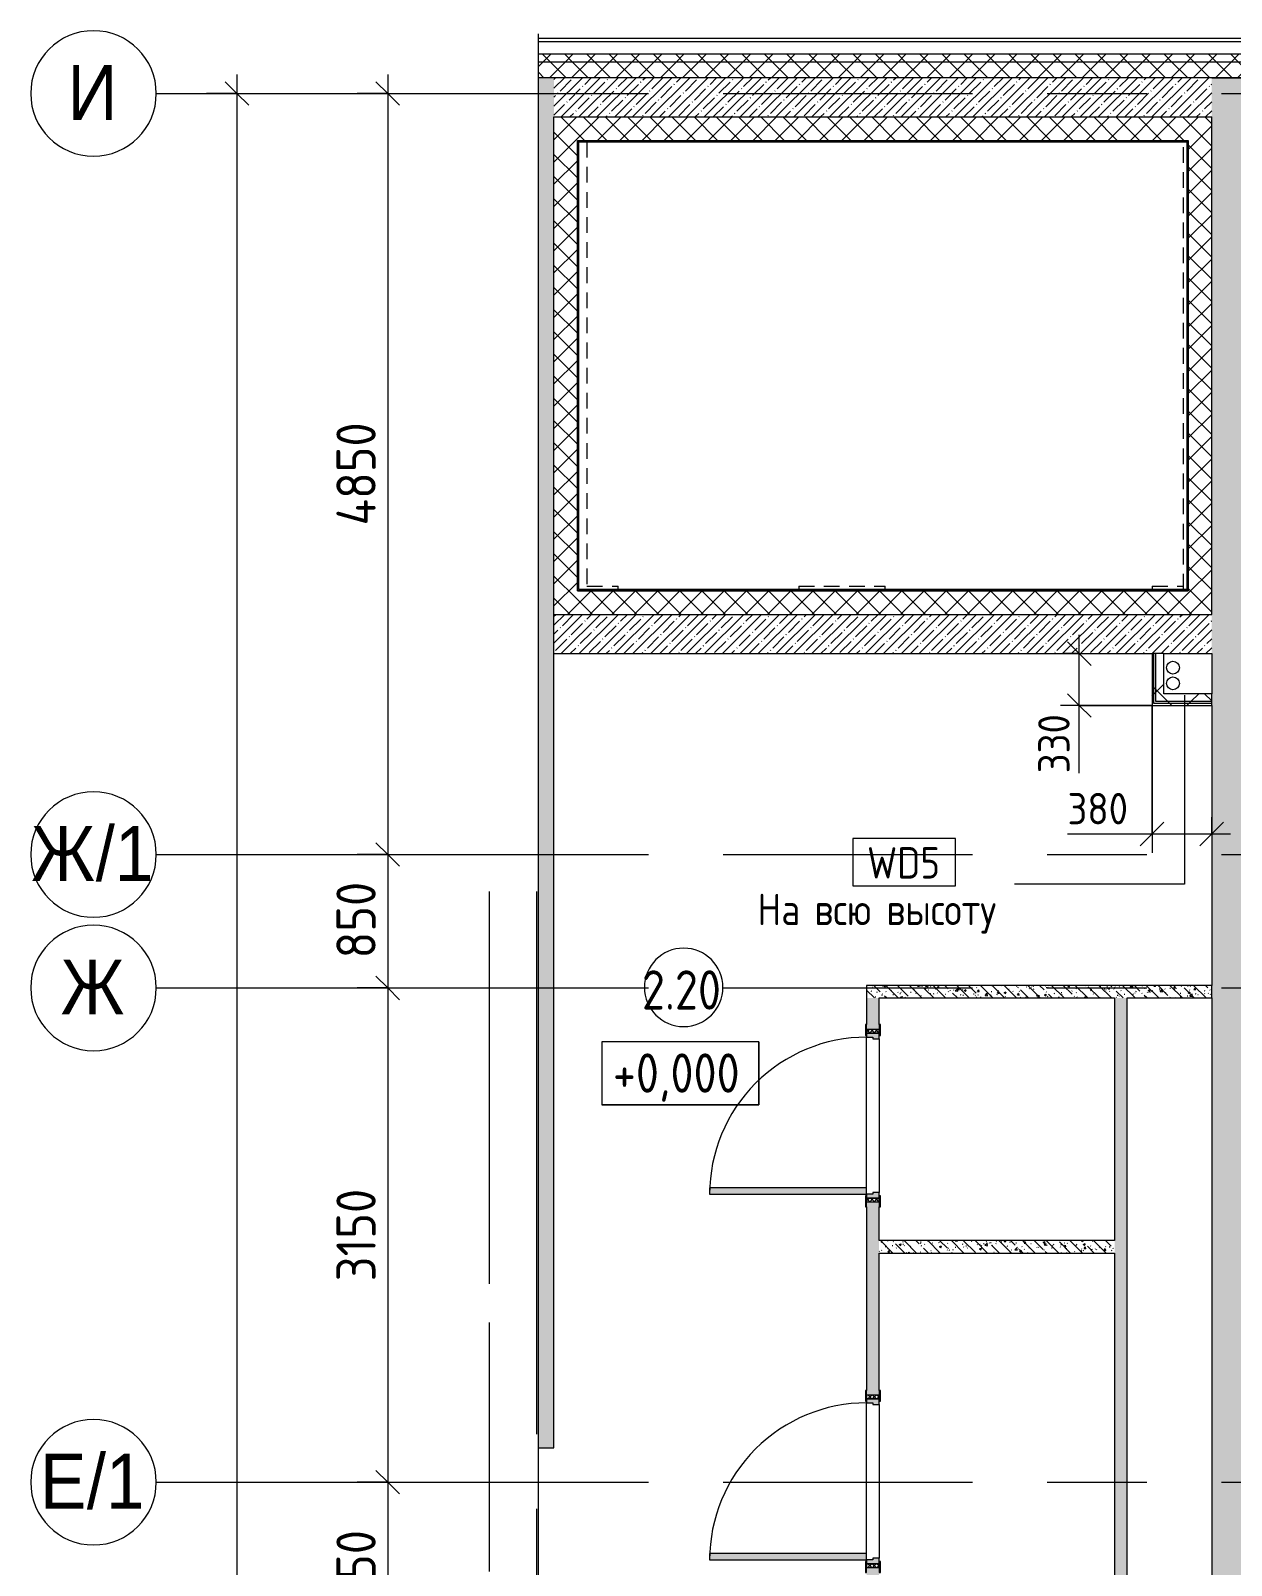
# Model space of a CAD drawing. Header units: millimetres. Extents: x 81037 to 284518, y -8553 to 29000.
# Drawn here: x 81637 to 89285, y 17620 to 27400 of the extents above; entities that cross this region are included whole.
import ezdxf

# ---------------------------------------------------------------- set-up
doc = ezdxf.new("R2010")
doc.units = ezdxf.units.MM
doc.linetypes.add('200_ШТРИХ__ш1_п0_6_', pattern=[160, 100, -60])
doc.linetypes.add('Осевая', pattern=[3175, 635, -476.25, 1587.5, -476.25])
for name, color, linetype, lineweight in [('A-ANNO-DIMS', 7, 'Continuous', 9), ('A-ANNO-DIMS-100', 7, 'Continuous', 9), ('A-AREA-IDEN', 7, 'Continuous', 9), ('A-DETL', 7, 'Continuous', 9), ('A-DETL-GENF', 7, 'Continuous', 9), ('A-DETL-MBND-1', 7, '200_ШТРИХ__ш1_п0_6_', 9), ('A-WALL', 7, 'Continuous', 9), ('A-WALL-1', 7, 'Continuous', 13), ('A-WALL-IDEN', 7, 'Continuous', 9), ('G-ANNO-DIMS', 7, 'Continuous', 9), ('I-WALL', 7, 'Continuous', 9), ('Оси', 7, 'Continuous', 9), ('Оси-1', 7, 'Continuous', 20), ('Оси-2', 7, 'Осевая', 9)]:
    doc.layers.add(name, color=color, linetype=linetype, lineweight=lineweight)
for name, color, linetype, lineweight, true_color in [('A-DOOR-1', 7, 'Continuous', 9, 0xaaaaaa), ('A-DOOR-2', 7, 'Continuous', 9, 0xe2e2e2), ('A-DOOR-FRAM-1', 7, 'Continuous', 9, 0xe2e2e2), ('A-DOOR-FRAM-2', 7, 'Continuous', 9, 0xaaaaaa), ('A-WALL-2', 7, 'Continuous', 13, 0x008040), ('I-WALL-1', 7, 'Continuous', 9, 0x787878), ('I-WALL-2', 7, 'Continuous', 9, 0x008040)]:
    doc.layers.add(name, color=color, linetype=linetype, lineweight=lineweight, true_color=true_color)
doc.styles.add('Arial', font='arial.ttf', dxfattribs={"width": 0.9, "height": 350})
doc.styles.add('GOST Common', font='GOST_Common.ttf', dxfattribs={"width": 0.9, "height": 250})
doc.styles.add('GOST Common_1', font='GOST_Common.ttf', dxfattribs={"width": 0.9, "height": 200})
doc.styles.add('ISOCPEUR', font='isocpeur.ttf', dxfattribs={"width": 0.9, "height": 250})
doc.styles.add('ISOCPEUR_1', font='isocpeur.ttf', dxfattribs={"width": 0.9, "height": 200})
doc.dimstyles.new('ISO-2_0_0_9К_Средний_округл2_1', dxfattribs={"dimscale": 304.8, "dimtxt": 199.196235, "dimasz": 0.492126, "dimexe": 0.393701, "dimexo": 0, "dimgap": 0, "dimtad": 1, "dimdec": 0, "dimrnd": 10, "dimzin": 0, "dimdsep": 46, "dimtxsty": 'ISOCPEUR_1', "dimblk1": 'OBLIQUE', "dimblk2": 'OBLIQUE', "dimsah": 1, "dimcen": 0.09, "dimdle": 0.393701, "dimazin": 0, "dimtfac": 1, "dimtdec": 4, "dimtix": 1, "dimtmove": 1, "dimatfit": 3, "dimfxl": 1, "dimtvp": 1, "dimtolj": 1, "dimtzin": 0, "dimarcsym": 2})
doc.dimstyles.new('ISO-2_5_0_9К_БОЛЬШОЙ', dxfattribs={"dimscale": 304.8, "dimtxt": 248.995294, "dimasz": 0.492126, "dimexe": 0.393701, "dimexo": 0.984252, "dimgap": 0, "dimtad": 1, "dimdec": 0, "dimrnd": 10, "dimzin": 0, "dimdsep": 46, "dimtxsty": 'ISOCPEUR', "dimblk1": 'OBLIQUE', "dimblk2": 'OBLIQUE', "dimsah": 1, "dimcen": 0.09, "dimdle": 0.393701, "dimazin": 0, "dimtfac": 1, "dimtdec": 4, "dimtix": 1, "dimtmove": 0, "dimatfit": 3, "dimfxl": 1, "dimtvp": 1, "dimtolj": 1, "dimtzin": 0, "dimarcsym": 2})
doc.dimstyles.new('ISO-2_5_0_9К_БОЛЬШОЙ_1', dxfattribs={"dimscale": 304.8, "dimtxt": 248.995294, "dimasz": 0.492126, "dimexe": 0.393701, "dimexo": 0.984252, "dimgap": 0, "dimtad": 1, "dimdec": 0, "dimrnd": 10, "dimzin": 0, "dimdsep": 46, "dimtxsty": 'ISOCPEUR', "dimblk1": 'OBLIQUE', "dimblk2": 'OBLIQUE', "dimsah": 1, "dimcen": 0.09, "dimdle": 0.393701, "dimazin": 0, "dimtfac": 1, "dimtdec": 4, "dimtix": 1, "dimtmove": 2, "dimatfit": 3, "dimfxl": 1, "dimtvp": 1, "dimtolj": 1, "dimtzin": 0, "dimarcsym": 2})
pattern_1 = [(45, (0, 0), (-70.71068, 70.71068), []), (135, (0, 0), (-70.71068, -70.71068), [])]
pattern_2 = [(45, (0, 0), (-57.024626, 57.024626), []), (45, (57.025, 0), (-57.024626, 57.024626), [100.806, -20.161, 3.353, -16.808])]
pattern_3 = [(135, (0, 0), (-75.43415, -75.43415), [106.68, -17.78, 3.556, -17.78]), (135, (0, 75.39), (-75.43415, -75.43415), []), (50, (0, 0), (127.52922, -11.15758), [13.335, -146.685]), (355, (0, 0), (-24.66966, 133.74002), [10.668, -117.348]), (100.451, (10.63, -0.93), (102.85973, 122.58178), [11.333, -124.663]), (46.184, (0, 35.56), (189.75516, -29.43036), [20.002, -220.027]), (96.636, (15.81, 33.1), (166.1822, 173.1996), [17, -186.995]), (351.184, (0, 35.56), (166.18393, 173.19757), [16.002, -176.022]), (21, (17.78, 26.67), (106.13027, -71.58603), [13.335, -146.685]), (326, (17.78, 26.67), (43.26188, 128.93175), [10.668, -117.348]), (71.451, (26.62, 20.7), (149.39198, 57.34505), [11.333, -124.663]), (37.5, (0, 0), (2.162228, 59.188357), [3.353, -112.573, 3.353, -115.773, -117.792]), (37.5, (0, 0), (2.162228, 59.188357), [-235.052, 3.353, -114.44]), (7.5, (0, 0), (46.773857, 70.126152), [3.353, -64.567, 3.353, -109.906, -44.894]), (7.5, (0, 0), (46.773857, 70.126152), [-181.178, 3.353, -41.542]), (327.5, (-39.65, 0), (94.913671, -4.010093), [3.353, -41.097, 3.353, -135.331, -184.023]), (327.5, (-39.65, 0), (94.913671, -4.010093), [-183.134, 3.353, -180.67]), (317.5, (-57.43, 0), (103.69057, 17.79882), [3.353, -54.432, 3.353, -88.748, -130.683]), (317.5, (-57.43, 0), (103.69057, 17.79882), [-149.885, 3.353, -127.33])]
pattern_4 = [(45, (0, 0), (-141.42136, 141.42136), []), (135, (0, 0), (-141.42136, -141.42136), [])]

# ---------------------------------------------------------------- blocks, each defined once
blk = doc.blocks.new('110_Дверь_СКБ_1Ст_Внутренняя1 - Д-3 _п_ 1100x2100h_много всего-32422909-План монтажа стен и перегородок 2 этажа в осях 23_33')
at = {"layer": 'A-DOOR-1'}
h = blk.add_hatch(dxfattribs=at)
h.set_pattern_fill('FP_8', color=256, style=0, pattern_type=2)
h.set_pattern_definition([(135, (1751.41, 104.685), (-14.14214, -14.14214), []), (225, (1751.41, 104.685), (14.14214, -14.14214), [])])
h.paths.add_polyline_path([(537.5, -40), (562.5, -40), (562.5, 40), (537.5, 40)])
at = {"layer": 'A-DOOR-2'}
h = blk.add_hatch(color=256, dxfattribs=at)
h.paths.add_polyline_path([(-512.5, 40), (-512.5, -40), (-477.5, -40), (-477.5, 0), (-487.5, 0), (-487.5, 40)])
h.paths.add_polyline_path([(502.5, 0), (502.5, -40), (537.5, -40), (537.5, 40), (512.5, 40), (512.5, 0)])
at = {"layer": 'A-DOOR-FRAM-1'}
for points in [[(-487.5, 1040), (-487.5, 40), (-447.5, 40), (-447.5, 1040)], [(-567.5, 40), (-497.5, 40), (-497.5, 48), (-567.5, 48)], [(522.5, 40), (592.5, 40), (592.5, 48), (522.5, 48)], [(-567.5, -48), (-497.5, -48), (-497.5, -40), (-567.5, -40)], [(522.5, -48), (592.5, -48), (592.5, -40), (522.5, -40)]]:
    blk.add_hatch(color=256, dxfattribs=at).paths.add_polyline_path(points)
at = {"layer": 'A-DOOR-FRAM-2'}
h = blk.add_hatch(dxfattribs=at)
h.set_pattern_fill('FP_9', color=256, style=0, pattern_type=2)
h.set_pattern_definition([(45, (-371.384, 104.685), (-14.1421, 14.1421), []), (135, (-371.384, 104.685), (-14.1421, -14.1421), [])])
h.paths.add_polyline_path([(-537.5, -40), (-512.5, -40), (-512.5, 40), (-537.5, 40)])
at = {"layer": 'A-DOOR-1'}
for p, q in [((-487.5, 1040), (-487.5, 40)), ((-447.5, 1040), (-487.5, 1040)), ((-447.5, 40), (-447.5, 1040)), ((-487.5, 40), (-447.5, 40))]:
    blk.add_line(p, q, dxfattribs=at)
blk.add_arc((-487.5, 40), 1000, 360, 90, dxfattribs=at)
at = {"layer": 'A-DOOR-FRAM-2'}
for p, q in [((-497.5, 48), (-567.5, 48)), ((-567.5, 48), (-567.5, 40)), ((-567.5, 40), (-497.5, 40)), ((-512.5, 40), (-537.5, 40)), ((-537.5, 40), (-537.5, -40)), ((-487.5, 40), (-512.5, 40)), ((-512.5, 40), (-512.5, -40)), ((-512.5, -40), (-512.5, 40)), ((-497.5, 40), (-512.5, 40)), ((-512.5, 40), (-512.5, 39)), ((-512.5, 39), (-497.5, 39)), ((-497.5, 40), (-497.5, 48)), ((-497.5, 39), (-497.5, 40)), ((-487.5, 0), (-487.5, 40)), ((-477.5, 0), (-487.5, 0)), ((-477.5, -40), (-477.5, 0)), ((512.5, 0), (502.5, 0)), ((502.5, 0), (502.5, -40)), ((512.5, 40), (512.5, 0)), ((537.5, 40), (512.5, 40)), ((592.5, 48), (522.5, 48)), ((522.5, 48), (522.5, 40)), ((537.5, 40), (522.5, 40)), ((522.5, 40), (522.5, 39)), ((522.5, 40), (592.5, 40)), ((522.5, 39), (537.5, 39)), ((537.5, -40), (537.5, 40)), ((562.5, 40), (537.5, 40)), ((537.5, 40), (537.5, -40)), ((537.5, 39), (537.5, 40)), ((562.5, -40), (562.5, 40)), ((592.5, 40), (592.5, 48)), ((-497.5, -40), (-567.5, -40)), ((-567.5, -40), (-567.5, -48)), ((-567.5, -48), (-497.5, -48)), ((-537.5, -40), (-512.5, -40)), ((-497.5, -39), (-512.5, -39)), ((-512.5, -39), (-512.5, -40)), ((-512.5, -40), (-477.5, -40)), ((-512.5, -40), (-497.5, -40)), ((-497.5, -40), (-497.5, -39)), ((-497.5, -48), (-497.5, -40)), ((502.5, -40), (537.5, -40)), ((537.5, -39), (522.5, -39)), ((522.5, -39), (522.5, -40)), ((522.5, -40), (537.5, -40)), ((592.5, -40), (522.5, -40)), ((522.5, -40), (522.5, -48)), ((522.5, -48), (592.5, -48)), ((537.5, -40), (537.5, -39)), ((537.5, -40), (562.5, -40)), ((592.5, -48), (592.5, -40))]:
    blk.add_line(p, q, dxfattribs=at)
blk = doc.blocks.new('DET_L_Линия разрыва - М100-30654842-План монтажа стен и перегородок 2 этажа в осях 23_33')
at = {"layer": 'A-DETL-GENF'}
blk.add_line((11739.9, 0), (0, 0), dxfattribs=at)
blk = doc.blocks.new('Ось сетки - D8-29747960-План монтажа стен и перегородок 2 этажа в осях 23_33')
at = {"layer": 'Оси-1'}
for start, end in [(360, 180), (180, 360)]:
    blk.add_arc((0, 0), 4, start, end, dxfattribs=at)
blk = doc.blocks.new('DIMBLOCK1-План монтажа стен и перегородок 2 этажа в осях 23_33')
at = {"layer": 'A-ANNO-DIMS-100'}
for p, q in [((83910.9, 27120), (83910.9, 22150)), ((83717, 27000), (84030.9, 27000)), ((83910.9, 27000), (83717, 27000)), ((83717, 22150), (84030.9, 22150)), ((83910.9, 22150), (83717, 22150))]:
    blk.add_line(p, q, dxfattribs=at)
at = {"layer": 'A-ANNO-DIMS-100', "lineweight": 20}
for p, q in [((83910.9, 27000), (83835.9, 27075)), ((83910.9, 27000), (83985.9, 26925)), ((83910.9, 22150), (83835.9, 22225)), ((83910.9, 22150), (83985.9, 22075))]:
    blk.add_line(p, q, dxfattribs=at)
at = {"layer": 'A-ANNO-DIMS-100', "color": 0, "insert": (83584.3, 24247), "char_height": 250, "width": 787.208, "attachment_point": 1, "rotation": 90, "line_spacing_factor": 1.149209, "style": 'ISOCPEUR'}
blk.add_mtext('4850', dxfattribs=at)
blk = doc.blocks.new('_Oblique')
at = {"color": 0, "linetype": 'ByBlock', "lineweight": -2}
blk.add_line((-0.5, -0.5), (0.5, 0.5), dxfattribs=at)
blk = doc.blocks.new('DIMBLOCK2-План монтажа стен и перегородок 2 этажа в осях 23_33')
at = {"layer": 'A-ANNO-DIMS-100', "lineweight": 20}
for p, q in [((83910.9, 22150), (83835.9, 22225)), ((83910.9, 22150), (83985.9, 22075)), ((83910.9, 21300), (83835.9, 21375)), ((83910.9, 21300), (83985.9, 21225))]:
    blk.add_line(p, q, dxfattribs=at)
at = {"layer": 'A-ANNO-DIMS-100'}
for p, q in [((83717, 22150), (84030.9, 22150)), ((83910.9, 22150), (83717, 22150)), ((83910.9, 22150), (83910.9, 21300)), ((83717, 21300), (84030.9, 21300)), ((83910.9, 21300), (83717, 21300))]:
    blk.add_line(p, q, dxfattribs=at)
at = {"layer": 'A-ANNO-DIMS-100', "color": 0, "insert": (83584.3, 21488), "char_height": 250, "width": 568.858, "attachment_point": 1, "rotation": 90, "line_spacing_factor": 1.149209, "style": 'ISOCPEUR'}
blk.add_mtext('850', dxfattribs=at)
blk = doc.blocks.new('DIMBLOCK3-План монтажа стен и перегородок 2 этажа в осях 23_33')
at = {"layer": 'A-ANNO-DIMS-100', "lineweight": 20}
for p, q in [((83910.9, 21300), (83835.9, 21375)), ((83910.9, 21300), (83985.9, 21225)), ((83910.9, 18150), (83835.9, 18225)), ((83910.9, 18150), (83985.9, 18075))]:
    blk.add_line(p, q, dxfattribs=at)
at = {"layer": 'A-ANNO-DIMS-100'}
for p, q in [((83717, 21300), (84030.9, 21300)), ((83910.9, 21300), (83717, 21300)), ((83910.9, 21300), (83910.9, 18150)), ((83717, 18150), (84030.9, 18150)), ((83910.9, 18150), (83717, 18150))]:
    blk.add_line(p, q, dxfattribs=at)
at = {"layer": 'A-ANNO-DIMS-100', "color": 0, "insert": (83584.3, 19430.5), "char_height": 250, "width": 706.764, "attachment_point": 1, "rotation": 90, "line_spacing_factor": 1.149209, "style": 'ISOCPEUR'}
blk.add_mtext('3150', dxfattribs=at)
blk = doc.blocks.new('DIMBLOCK4-План монтажа стен и перегородок 2 этажа в осях 23_33')
at = {"layer": 'A-ANNO-DIMS-100', "lineweight": 20}
for p, q in [((83910.9, 18150), (83835.9, 18225)), ((83910.9, 18150), (83985.9, 18075)), ((83910.9, 17000), (83835.9, 17075)), ((83910.9, 17000), (83985.9, 16925))]:
    blk.add_line(p, q, dxfattribs=at)
at = {"layer": 'A-ANNO-DIMS-100'}
for p, q in [((83717, 18150), (84030.9, 18150)), ((83910.9, 18150), (83717, 18150)), ((83910.9, 18150), (83910.9, 17000)), ((83717, 17000), (84030.9, 17000)), ((83910.9, 17000), (83717, 17000))]:
    blk.add_line(p, q, dxfattribs=at)
at = {"layer": 'A-ANNO-DIMS-100', "color": 0, "insert": (83584.3, 17302.1), "char_height": 250, "width": 655.049, "attachment_point": 1, "rotation": 90, "line_spacing_factor": 1.149209, "style": 'ISOCPEUR'}
blk.add_mtext('1150', dxfattribs=at)
blk = doc.blocks.new('DIMBLOCK13-План монтажа стен и перегородок 2 этажа в осях 23_33')
at = {"layer": 'A-ANNO-DIMS-100'}
for p, q in [((82950.7, 27120), (82950.7, -120)), ((82756.8, 27000), (83070.7, 27000)), ((82950.7, 27000), (82756.8, 27000)), ((82756.8, 0), (83070.7, 0)), ((82950.7, 0), (82756.8, 0))]:
    blk.add_line(p, q, dxfattribs=at)
at = {"layer": 'A-ANNO-DIMS-100', "lineweight": 20}
for p, q in [((82950.7, 27000), (82875.7, 27075)), ((82950.7, 27000), (83025.7, 26925)), ((82950.7, 0), (82875.7, 75)), ((82950.7, 0), (83025.7, -75))]:
    blk.add_line(p, q, dxfattribs=at)
at = {"layer": 'A-ANNO-DIMS-100', "color": 0, "insert": (82624.1, 13572), "char_height": 250, "width": 948.097, "attachment_point": 1, "rotation": 90, "line_spacing_factor": 1.149209, "style": 'ISOCPEUR'}
blk.add_mtext('27000', dxfattribs=at)
blk = doc.blocks.new('Марка_Помещения - Номер-25198446-План монтажа стен и перегородок 2 этажа в осях 23_33')
at = {"layer": 'A-AREA-IDEN'}
for start, end in [(360, 180), (180, 360)]:
    blk.add_arc((0, 0), 2.5, start, end, dxfattribs=at)
blk = doc.blocks.new('DIMBLOCK55-План монтажа стен и перегородок 2 этажа в осях 23_33')
at = {"layer": 'A-ANNO-DIMS-100', "lineweight": 20}
for p, q in [((88316.3, 23430), (88241.3, 23505)), ((88316.3, 23430), (88391.3, 23355)), ((88316.3, 23100), (88241.3, 23175)), ((88316.3, 23100), (88391.3, 23025))]:
    blk.add_line(p, q, dxfattribs=at)
at = {"layer": 'A-ANNO-DIMS-100'}
for p, q in [((88316.3, 22980), (88316.3, 23550)), ((88210.2, 23430), (88436.3, 23430)), ((88316.3, 23430), (88210.2, 23430)), ((88316.3, 23147.1), (88316.3, 23265)), ((88780, 23100), (88196.3, 23100)), ((88316.3, 22667.9), (88316.3, 23147.1)), ((88316.3, 23100), (88780, 23100))]:
    blk.add_line(p, q, dxfattribs=at)
at = {"layer": 'A-ANNO-DIMS-100', "color": 0, "insert": (88055, 22667.9), "char_height": 200, "width": 455.087, "attachment_point": 1, "rotation": 90, "line_spacing_factor": 1.149209, "style": 'ISOCPEUR_1'}
blk.add_mtext('330', dxfattribs=at)
blk = doc.blocks.new('DIMBLOCK56-План монтажа стен и перегородок 2 этажа в осях 23_33')
at = {"layer": 'A-ANNO-DIMS-100'}
for p, q in [((88780, 23100), (88780, 22161)), ((88780, 22281), (88780, 23100)), ((89160, 22387.1), (89160, 22161)), ((89160, 22281), (89160, 22387.1)), ((88241.2, 22281), (88720.4, 22281)), ((88660, 22281), (89280, 22281)), ((88720.4, 22281), (88970, 22281))]:
    blk.add_line(p, q, dxfattribs=at)
at = {"layer": 'A-ANNO-DIMS-100', "lineweight": 20}
for p, q in [((88780, 22281), (88855, 22356)), ((89160, 22281), (89235, 22356)), ((88780, 22281), (88705, 22206)), ((89160, 22281), (89085, 22206))]:
    blk.add_line(p, q, dxfattribs=at)
at = {"layer": 'A-ANNO-DIMS-100', "color": 0, "insert": (88241.2, 22542.3), "char_height": 200, "width": 455.087, "attachment_point": 1, "line_spacing_factor": 1.149209, "style": 'ISOCPEUR_1'}
blk.add_mtext('380', dxfattribs=at)
blk = doc.blocks.new('М_стена2 - Типоразмер-30678229-План монтажа стен и перегородок 2 этажа в осях 23_33')
at = {"layer": 'A-WALL-IDEN'}
for p, q in [((3.258, 1.523), (-3.273, 1.523)), ((-3.273, 1.523), (-3.273, -1.477)), ((3.258, -1.477), (3.258, 1.523)), ((-3.273, -1.477), (3.258, -1.477))]:
    blk.add_line(p, q, dxfattribs=at)
blk = doc.blocks.new('Высотные отметки - 10х4_h_-17668695-План монтажа стен и перегородок 2 этажа в осях 23_33')
at = {"layer": 'G-ANNO-DIMS'}
for p, q in [((-5, 4), (-5, 0)), ((5, 4), (-5, 4)), ((5, 4), (-5, 4)), ((-5, 4), (-5, 0)), ((5, 4), (5, 0)), ((5, 0), (5, 4)), ((5, 0), (-5, 0)), ((-5, 0), (5, 0))]:
    blk.add_line(p, q, dxfattribs=at)

msp = doc.modelspace()

# ---------------------------------------------------------------- hatches: boundary and pattern name
at = {"layer": 'A-WALL'}
h = msp.add_hatch(dxfattribs=at)
h.set_pattern_fill('FP_1', color=256, style=0, pattern_type=2)
h.set_pattern_definition(pattern_1)
h.paths.add_polyline_path([(93160, 27200), (93160, 27250), (84870.7, 27250), (84870.7, 27200), (93060, 27200)])
h = msp.add_hatch(dxfattribs=at)
h.set_pattern_fill('FP_1', color=256, style=0, pattern_type=2)
h.set_pattern_definition(pattern_1)
h.paths.add_polyline_path([(93060, 27100), (93060, 27200), (84870.7, 27200), (84870.7, 27100), (92365.1, 27100)])
h = msp.add_hatch(dxfattribs=at)
h.set_pattern_fill('FP_1', color=256, style=0, pattern_type=2)
h.set_pattern_definition(pattern_1)
h.paths.add_polyline_path([(84970, 23680), (85120, 23680), (85120, 26850), (84970, 26850), (84970, 23870.3)])
h = msp.add_hatch(dxfattribs=at)
h.set_pattern_fill('FP_1', color=256, style=0, pattern_type=2)
h.set_pattern_definition(pattern_1)
h.paths.add_polyline_path([(85123, 26700), (89010, 26700), (89010, 26850), (85120, 26850), (85120, 26700)])
h = msp.add_hatch(dxfattribs=at)
h.set_pattern_fill('FP_1', color=256, style=0, pattern_type=2)
h.set_pattern_definition(pattern_1)
h.paths.add_polyline_path([(89010, 23680), (89160, 23680), (89160, 26850), (89010, 26850), (89010, 23830)])
h = msp.add_hatch(dxfattribs=at)
h.set_pattern_fill('FP_1', color=256, style=0, pattern_type=2)
h.set_pattern_definition(pattern_1)
h.paths.add_polyline_path([(89002, 23680), (89010, 23680), (89010, 23830), (85120, 23830), (85120, 23680), (88457.2, 23680)])
at = {"layer": 'I-WALL'}
h = msp.add_hatch(dxfattribs=at)
h.set_pattern_fill('FP_2', color=256, style=0, pattern_type=2)
h.set_pattern_definition(pattern_2)
h.paths.add_polyline_path([(84970, 18370), (84970, 27100), (84870.7, 27100), (84870.7, 18370)])
h = msp.add_hatch(dxfattribs=at)
h.set_pattern_fill('FP_2', color=256, style=0, pattern_type=2)
h.set_pattern_definition(pattern_2)
h.paths.add_polyline_path([(89002, 26850), (89160, 26850), (89160, 27100), (84970, 27100), (84970, 26850), (88457.2, 26850)])
h = msp.add_hatch(dxfattribs=at)
h.set_pattern_fill('FP_2', color=256, style=0, pattern_type=2)
h.set_pattern_definition(pattern_2)
h.paths.add_polyline_path([(89160, 17270), (89410, 17270), (89410, 27100), (89160, 27100), (89160, 18653.7)])
h = msp.add_hatch(dxfattribs=at)
h.set_pattern_fill('FP_2', color=256, style=0, pattern_type=2)
h.set_pattern_definition(pattern_2)
h.paths.add_polyline_path([(89160, 23430), (89160, 23680), (84970, 23680), (84970, 23430), (89108.5, 23430)])
at = {"layer": 'I-WALL-1'}
h = msp.add_hatch(dxfattribs=at)
h.set_pattern_fill('FP_19', color=256, style=0, pattern_type=2)
h.set_pattern_definition(pattern_3)
h.paths.add_polyline_path([(88621.7, 21235.8), (89160, 21235.8), (89160, 21315.8), (86961.7, 21315.8), (86961.7, 21235.8), (88541.7, 21235.8)])
h = msp.add_hatch(dxfattribs=at)
h.set_pattern_fill('FP_19', color=256, style=0, pattern_type=2)
h.set_pattern_definition(pattern_3)
h.paths.add_polyline_path([(86961.7, 17270), (87041.7, 17270), (87041.7, 17605.4), (86961.7, 17605.4), (86961.7, 17575.4)])
h.paths.add_polyline_path([(86961.7, 18705.4), (87041.7, 18705.4), (87041.7, 19935.8), (86961.7, 19935.8), (86961.7, 18735.4)])
h.paths.add_polyline_path([(86961.7, 21035.8), (87041.7, 21035.8), (87041.7, 21235.8), (86961.7, 21235.8), (86961.7, 21065.8)])
h = msp.add_hatch(dxfattribs=at)
h.set_pattern_fill('FP_19', color=256, style=0, pattern_type=2)
h.set_pattern_definition(pattern_3)
h.paths.add_polyline_path([(88621.7, 16180), (88621.7, 17050), (88541.7, 17050), (88541.7, 16180)])
h.paths.add_polyline_path([(88621.7, 17270), (88621.7, 21235.8), (88541.7, 21235.8), (88541.7, 17270)])
h = msp.add_hatch(dxfattribs=at)
h.set_pattern_fill('FP_19', color=256, style=0, pattern_type=2)
h.set_pattern_definition(pattern_3)
h.paths.add_polyline_path([(88541.7, 19610), (88541.7, 19690), (87041.7, 19690), (87041.7, 19610), (87154.6, 19610)])
at = {"layer": 'I-WALL-2'}
h = msp.add_hatch(dxfattribs=at)
h.set_pattern_fill('FP_38', color=256, style=0, pattern_type=2)
h.set_pattern_definition(pattern_4)
h.paths.add_polyline_path([(88792.5, 23100), (88792.5, 23430), (88780, 23430), (88780, 23100)])
h = msp.add_hatch(dxfattribs=at)
h.set_pattern_fill('FP_38', color=256, style=0, pattern_type=2)
h.set_pattern_definition(pattern_4)
h.paths.add_polyline_path([(88805, 23112.5), (88805, 23430), (88792.5, 23430), (88792.5, 23112.5)])
h = msp.add_hatch(dxfattribs=at)
h.set_pattern_fill('FP_38', color=256, style=0, pattern_type=2)
h.set_pattern_definition(pattern_4)
h.paths.add_polyline_path([(88855, 23125), (88855, 23430), (88805, 23430), (88805, 23125)])
h = msp.add_hatch(dxfattribs=at)
h.set_pattern_fill('FP_38', color=256, style=0, pattern_type=2)
h.set_pattern_definition(pattern_4)
h.paths.add_polyline_path([(88792.5, 23100), (89160, 23100), (89160, 23112.5), (88792.5, 23112.5)])
h = msp.add_hatch(dxfattribs=at)
h.set_pattern_fill('FP_38', color=256, style=0, pattern_type=2)
h.set_pattern_definition(pattern_4)
h.paths.add_polyline_path([(89108.5, 23112.5), (89160, 23112.5), (89160, 23125), (88805, 23125), (88805, 23112.5), (88855, 23112.5)])
h = msp.add_hatch(dxfattribs=at)
h.set_pattern_fill('FP_38', color=256, style=0, pattern_type=2)
h.set_pattern_definition(pattern_4)
h.paths.add_polyline_path([(88855, 23125), (89160, 23125), (89160, 23175), (88855, 23175)])

# ---------------------------------------------------------------- linework, layer by layer
at = {"layer": 'A-DETL'}
for centre in [(88913.6, 23340.6), (88913.6, 23240.6)]:
    msp.add_circle(centre, 41, dxfattribs=at)
at = {"layer": 'A-DETL-MBND-1'}
for p, q in [((85180, 26692), (85180, 23860)), ((88980, 23838), (88980, 26692)), ((85180, 23860), (85380, 23860)), ((85380, 23838), (85380, 23860)), ((86530, 23860), (87080, 23860)), ((86530, 23860), (86530, 23838)), ((87080, 23838), (87080, 23860)), ((88780, 23860), (88980, 23860)), ((88780, 23860), (88780, 23838))]:
    msp.add_line(p, q, dxfattribs=at)
at = {"layer": 'A-WALL'}
for p, q in [((93310, 27350), (84870.7, 27350)), ((89160, 27100), (93060, 27100)), ((85128, 23838), (85128, 26692)), ((85128, 26692), (89002, 26692)), ((89002, 26692), (89002, 23838)), ((89002, 23838), (85128, 23838)), ((84970, 23680), (89160, 23680))]:
    msp.add_line(p, q, dxfattribs=at)
at = {"layer": 'A-WALL-1'}
for p, q in [((93290, 27330), (84870.7, 27330)), ((93210, 27250), (84870.7, 27250)), ((93160, 27200), (84870.7, 27200)), ((84970, 26850), (85128, 26850)), ((89002, 26850), (89160, 26850)), ((89160, 23680), (89160, 26850)), ((85120, 23830), (85120, 26700)), ((85120, 26700), (89010, 26700)), ((89010, 26700), (89010, 23830)), ((85123, 23833), (85123, 26697)), ((85123, 26697), (89007, 26697)), ((89007, 26697), (89007, 23833)), ((85120, 23830), (89010, 23830)), ((85123, 23833), (89007, 23833)), ((89160, 21235.8), (89160, 21315.8))]:
    msp.add_line(p, q, dxfattribs=at)
at = {"layer": 'A-WALL-2'}
for p, q in [((88855, 23430), (88780, 23430)), ((88792.5, 23112.5), (88792.5, 23430)), ((88805, 23125), (88805, 23430)), ((89160, 23112.5), (88792.5, 23112.5)), ((89160, 23125), (88805, 23125)), ((89160, 23100), (89160, 23175))]:
    msp.add_line(p, q, dxfattribs=at)
at = {"layer": 'A-WALL-IDEN'}
for p, q in [((88987.2, 23164.5), (88987.2, 21961)), ((88987.2, 21961), (87903.4, 21961))]:
    msp.add_line(p, q, dxfattribs=at)
at = {"layer": 'I-WALL'}
for p, q in [((89160, 27100), (84870.7, 27100)), ((93060, 27100), (89160, 27100)), ((84970, 18370), (84970, 26850)), ((85128, 26850), (89002, 26850)), ((84970, 23430), (88780, 23430)), ((88855, 23430), (89160, 23430)), ((89160, 23430), (89160, 23175)), ((89160, 23100), (89160, 21315.8)), ((89160, 21315.8), (86961.7, 21315.8)), ((86961.7, 21315.8), (86961.7, 21065.8)), ((87041.7, 21235.8), (88541.7, 21235.8)), ((87041.7, 21065.8), (87041.7, 21235.8)), ((88541.7, 21235.8), (88541.7, 19690)), ((88621.7, 21235.8), (89160, 21235.8)), ((88621.7, 17270), (88621.7, 21235.8)), ((89160, 21235.8), (89160, 17270)), ((86961.7, 20025.8), (86961.7, 20985.8)), ((87041.7, 20975.8), (87041.7, 19995.8)), ((86961.7, 19905.8), (86961.7, 18735.4)), ((87041.7, 19690), (87041.7, 19905.8)), ((88541.7, 19690), (87041.7, 19690)), ((87041.7, 18735.4), (87041.7, 19610)), ((87041.7, 19610), (88541.7, 19610)), ((88541.7, 19610), (88541.7, 17270)), ((86961.7, 17695.4), (86961.7, 18655.4)), ((87041.7, 18645.4), (87041.7, 17665.4)), ((84870.7, 18370), (84970, 18370))]:
    msp.add_line(p, q, dxfattribs=at)
at = {"layer": 'I-WALL-2'}
for p, q in [((88780, 23430), (88780, 23100)), ((88855, 23175), (88855, 23430)), ((88780, 23100), (89160, 23100)), ((89160, 23175), (88855, 23175))]:
    msp.add_line(p, q, dxfattribs=at)
at = {"layer": 'Оси'}
for p, q in [((82436.7, 27000), (84936.7, 27000)), ((82436.7, 22150), (84936.7, 22150)), ((84560, 19415.1), (84560, 21915.1)), ((84860, 19415.1), (84860, 21915.1)), ((82436.7, 21300), (84936.7, 21300)), ((82436.7, 18150), (84936.7, 18150))]:
    msp.add_line(p, q, dxfattribs=at)
at = {"layer": 'Оси-2'}
for p, q in [((84936.7, 27000), (90740, 27000)), ((84936.7, 22150), (90740, 22150)), ((84936.7, 21300), (122580, 21300)), ((84560, 593.7), (84560, 19415.1)), ((84860, 1470.6), (84860, 19415.1)), ((84936.7, 18150), (122760, 18150))]:
    msp.add_line(p, q, dxfattribs=at)

# ---------------------------------------------------------------- block references
at = {"layer": 'A-AREA-IDEN', "xscale": 99.99999999999993, "yscale": 99.99999999999993, "zscale": 99.99999999999993}
msp.add_blockref('Марка_Помещения - Номер-25198446-План монтажа стен и перегородок 2 этажа в осях 23_33', (85796.3, 21303.3), dxfattribs=at)
at = {"layer": 'A-DETL-GENF', "rotation": 270.0000000000003}
msp.add_blockref('DET_L_Линия разрыва - М100-30654842-План монтажа стен и перегородок 2 этажа в осях 23_33', (84870.7, 27380.8), dxfattribs=at)
at = {"layer": 'A-DOOR-1', "rotation": 90}
for p in [(87001.7, 20473.3), (87001.7, 18142.9)]:
    msp.add_blockref('110_Дверь_СКБ_1Ст_Внутренняя1 - Д-3 _п_ 1100x2100h_много всего-32422909-План монтажа стен и перегородок 2 этажа в осях 23_33', p, dxfattribs=at)
at = {"layer": 'A-WALL-IDEN', "xscale": 99.99999999999993, "yscale": 99.99999999999993, "zscale": 99.99999999999993}
msp.add_blockref('М_стена2 - Типоразмер-30678229-План монтажа стен и перегородок 2 этажа в осях 23_33', (87201.4, 22099), dxfattribs=at)
at = {"layer": 'G-ANNO-DIMS', "xscale": 99.99999999999993, "yscale": 99.99999999999993, "zscale": 99.99999999999993}
msp.add_blockref('Высотные отметки - 10х4_h_-17668695-План монтажа стен и перегородок 2 этажа в осях 23_33', (85774.4, 20555.8), dxfattribs=at)
at = {"layer": 'Оси-1', "xscale": 99.99999999999993, "yscale": 99.99999999999993, "zscale": 99.99999999999993, "rotation": 269.9999999999994}
for p in [(82036.7, 27000), (82036.7, 22150), (82036.7, 21300), (82036.7, 18150)]:
    msp.add_blockref('Ось сетки - D8-29747960-План монтажа стен и перегородок 2 этажа в осях 23_33', p, dxfattribs=at)

# ---------------------------------------------------------------- texts
at = {"layer": 'A-AREA-IDEN', "insert": (85530.6, 21411.9), "char_height": 250, "width": 663.797, "attachment_point": 1, "style": 'GOST Common'}
msp.add_mtext('2.20', dxfattribs=at)
at = {"layer": 'A-WALL-IDEN', "char_height": 200, "attachment_point": 1, "style": 'GOST Common_1'}
for s, insert, width in [('WD5', (86964.9, 22197), 584.43), ('На', (86266.3, 21900.1), 360.759), ('\\fGOST Common|b0|i0|c204|p34|;\\W.9; ', (86563.9, 21900.1), 79.367), ('всю', (86629.4, 21900.1), 476.202), ('\\fGOST Common|b0|i0|c204|p34|;\\W.9; ', (87022.3, 21900.1), 79.367), ('высоту', (87087.8, 21900.1), 981.265)]:
    msp.add_mtext(s, dxfattribs=dict(at, insert=insert, width=width))
at = {"layer": 'G-ANNO-DIMS', "insert": (85345.8, 20882.5), "char_height": 250, "width": 1028.823, "attachment_point": 1, "line_spacing_factor": 1.022761, "style": 'GOST Common'}
msp.add_mtext('+0,000', dxfattribs=at)
at = {"layer": 'Оси', "char_height": 350, "attachment_point": 1, "style": 'Arial'}
for s, insert, width in [('\\fArial|b0|i0|c204|p34|;\\W.9;И', (81872.2, 27181), 389.62), ('\\fArial|b0|i0|c204|p34|;\\W.9;Ж', (81640, 22331), 497.848), ('/1', (82050.8, 22331), 454.557), ('\\fArial|b0|i0|c204|p34|;\\W.9;Ж', (81827.7, 21481), 497.848), ('\\fArial|b0|i0|c204|p34|;\\W.9;Е', (81696.7, 18331), 360.759), ('/1', (81994.4, 18331), 454.557)]:
    msp.add_mtext(s, dxfattribs=dict(at, insert=insert, width=width))

# ---------------------------------------------------------------- dimensions: what is measured, and where the dimension line sits
at = {"layer": 'A-ANNO-DIMS'}
for base, p1, p2, dimstyle, override, picture, middle in [((82950.7, 0), (83056.8, 27000), (83056.8, 0), 'ISO-2_5_0_9К_БОЛЬШОЙ_1', {"dimpost": '<>', "dimfxl": 26999.999823}, 'DIMBLOCK13-План монтажа стен и перегородок 2 этажа в осях 23_33', (82790.7, 14046)), ((88316.3, 23430), (88780, 23100), (88210.2, 23430), 'ISO-2_0_0_9К_Средний_округл2_1', {"dimpost": '<>', "dimfxl": 658.433592}, 'DIMBLOCK55-План монтажа стен и перегородок 2 этажа в осях 23_33', (88188.3, 22895.4))]:
    dim = msp.add_linear_dim(base=base, p1=p1, p2=p2, angle=90, dimstyle=dimstyle, override=override, dxfattribs=at)
    dim.commit()
    dim.dimension.update_dxf_attribs({"geometry": picture, "text_midpoint": middle, "dimtype": 160, "text_rotation": 90})
for base, p1, p2, override, picture, middle in [((83910.9, 22150), (84017, 27000), (84017, 22150), {"dimpost": '<>', "dimfxl": 4849.999753}, 'DIMBLOCK1-План монтажа стен и перегородок 2 этажа в осях 23_33', (83785.9, 24575)), ((83910.9, 21300), (84017, 22150), (84017, 21300), {"dimpost": '<>', "dimfxl": 850}, 'DIMBLOCK2-План монтажа стен и перегородок 2 этажа в осях 23_33', (83785.9, 21725)), ((83910.9, 18150), (84017, 21300), (84017, 18150), {"dimpost": '<>', "dimfxl": 3150}, 'DIMBLOCK3-План монтажа стен и перегородок 2 этажа в осях 23_33', (83785.9, 19725)), ((83910.9, 17000), (84017, 18150), (84017, 17000), {"dimpost": '<>', "dimfxl": 1150}, 'DIMBLOCK4-План монтажа стен и перегородок 2 этажа в осях 23_33', (83785.9, 17575))]:
    dim = msp.add_linear_dim(base=base, p1=p1, p2=p2, angle=90, dimstyle='ISO-2_5_0_9К_БОЛЬШОЙ', override=override, dxfattribs=at)
    dim.commit()
    dim.dimension.update_dxf_attribs({"geometry": picture, "text_midpoint": middle})
dim = msp.add_linear_dim(base=(89160, 22281), p1=(88780, 23100), p2=(89160, 22387.1), dimstyle='ISO-2_0_0_9К_Средний_округл2_1', override={"dimpost": '<>', "dimfxl": 807.858809}, dxfattribs=at)
dim.commit()
dim.dimension.update_dxf_attribs({"geometry": 'DIMBLOCK56-План монтажа стен и перегородок 2 этажа в осях 23_33', "text_midpoint": (88468.7, 22409), "dimtype": 160})

doc.saveas('drawing.dxf')
